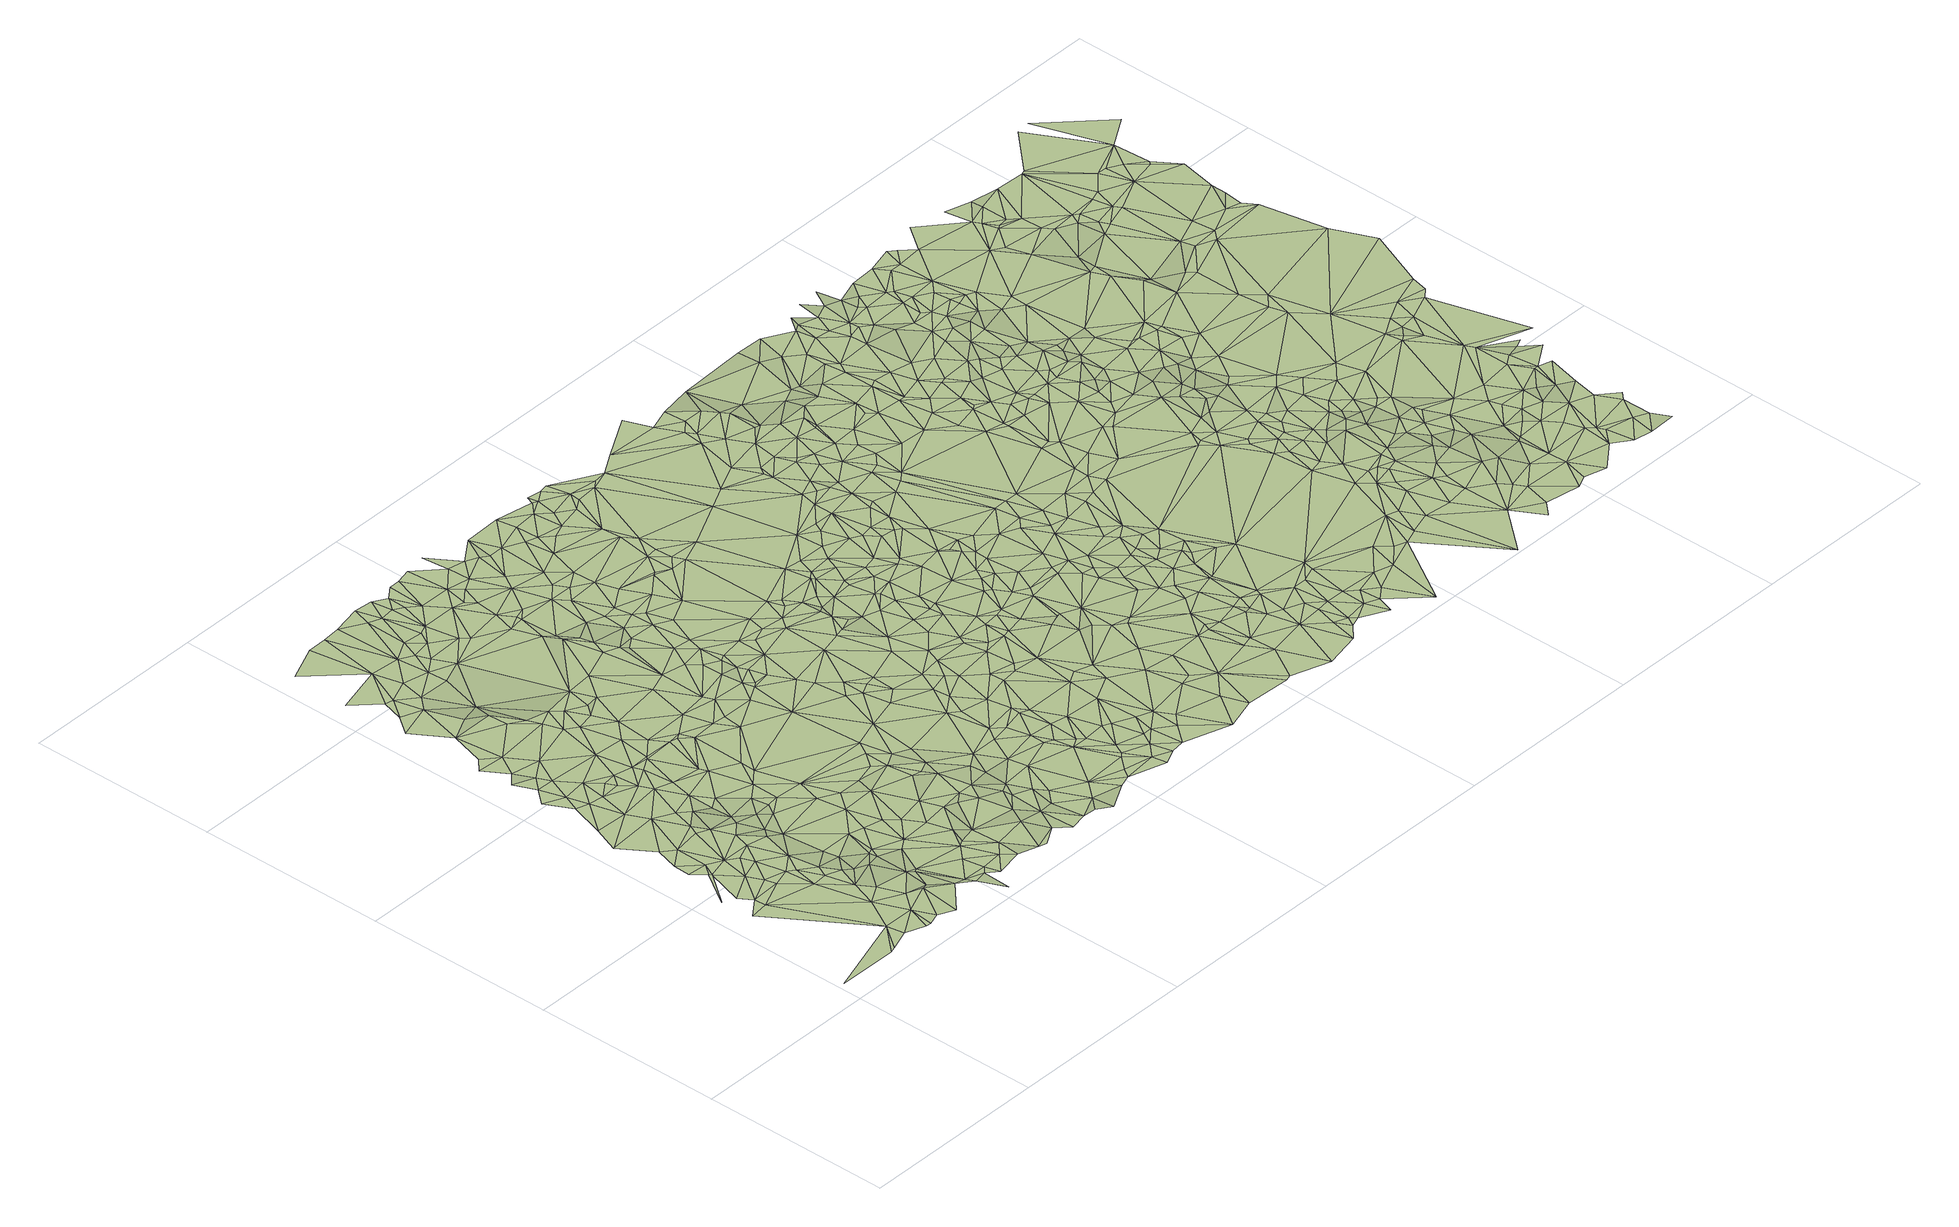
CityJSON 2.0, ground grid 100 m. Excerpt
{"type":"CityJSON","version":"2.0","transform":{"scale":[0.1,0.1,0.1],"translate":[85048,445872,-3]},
"CityObjects":{
"terrain1":{"type":"TINRelief","geometry":[{"type":"CompositeSurface","lod":"2","boundaries":[[[0,1,2]],[[3,4,5]],[[0,2,6]],[[0,3,5]],[[0,6,7]],[[8,9,10]],[[4,11,12]],[[3,13,4]],[[10,12,11]],[[0,14,3]],[[15,16,17]],[[8,16,15]],[[4,18,11]],[[4,13,18]],[[8,10,16]],[[19,0,7]],[[20,13,3]],[[14,20,3]],[[19,7,21]],[[22,17,16]],[[23,17,22]],[[24,10,11]],[[16,10,24]],[[19,14,0]],[[19,21,25]],[[26,11,18]],[[27,18,13]],[[22,16,24]],[[23,28,29]],[[29,30,31]],[[24,11,32]],[[20,27,13]],[[19,25,33]],[[26,32,11]],[[27,26,18]],[[14,34,20]],[[23,22,28]],[[19,35,14]],[[20,36,27]],[[22,24,37]],[[29,28,30]],[[38,36,20]],[[34,38,20]],[[14,39,34]],[[40,31,41]],[[42,24,32]],[[35,39,14]],[[43,19,33]],[[41,31,30]],[[42,32,26]],[[27,44,26]],[[45,40,46]],[[36,44,27]],[[47,36,38]],[[48,22,37]],[[48,28,22]],[[49,45,46]],[[43,33,50]],[[43,35,19]],[[34,51,38]],[[52,37,24]],[[46,40,41]],[[42,53,24]],[[42,26,44]],[[47,44,36]],[[51,47,38]],[[53,52,24]],[[34,54,51]],[[55,34,39]],[[49,56,57]],[[41,30,58]],[[35,59,39]],[[48,37,52]],[[49,46,60]],[[55,54,34]],[[43,61,35]],[[57,56,62]],[[51,63,47]],[[46,41,64]],[[47,65,44]],[[42,44,66]],[[67,28,48]],[[68,43,50]],[[49,60,56]],[[54,63,51]],[[42,66,53]],[[61,59,35]],[[64,41,58]],[[55,39,59]],[[60,46,64]],[[69,62,70]],[[63,65,47]],[[71,48,52]],[[72,30,28]],[[69,70,73]],[[74,52,53]],[[75,58,30]],[[71,67,48]],[[68,61,43]],[[66,44,76]],[[65,76,44]],[[56,77,62]],[[67,72,28]],[[78,53,66]],[[60,77,56]],[[79,63,54]],[[80,59,61]],[[55,79,54]],[[81,64,58]],[[68,80,61]],[[82,71,52]],[[78,74,53]],[[82,52,74]],[[62,77,70]],[[81,58,83]],[[75,30,72]],[[70,84,73]],[[78,66,76]],[[85,55,59]],[[80,86,59]],[[75,83,58]],[[71,87,67]],[[68,88,80]],[[85,79,55]],[[80,88,86]],[[89,65,63]],[[90,64,81]],[[68,91,88]],[[92,71,82]],[[93,60,64]],[[78,94,74]],[[89,76,65]],[[67,87,72]],[[90,81,83]],[[86,95,59]],[[82,74,94]],[[79,89,63]],[[96,78,76]],[[85,59,95]],[[92,87,71]],[[85,97,79]],[[93,77,60]],[[90,83,75]],[[98,84,99]],[[92,82,100]],[[88,91,101]],[[102,98,99]],[[88,103,86]],[[96,94,78]],[[85,95,97]],[[97,89,79]],[[93,64,90]],[[91,104,101]],[[105,84,70]],[[92,100,87]],[[87,106,72]],[[107,75,72]],[[108,82,94]],[[109,90,75]],[[110,70,77]],[[88,101,111]],[[108,100,82]],[[88,111,103]],[[96,112,94]],[[95,113,97]],[[107,72,106]],[[99,84,114]],[[97,115,89]],[[86,116,95]],[[102,117,118]],[[109,75,107]],[[89,119,76]],[[102,99,117]],[[96,76,120]],[[93,90,109]],[[103,116,86]],[[101,121,111]],[[108,94,112]],[[113,115,97]],[[114,84,122]],[[123,87,100]],[[110,105,70]],[[105,122,84]],[[93,124,77]],[[125,118,126]],[[123,106,87]],[[96,127,112]],[[107,106,128]],[[95,116,113]],[[129,100,108]],[[120,76,119]],[[108,112,127]],[[130,111,121]],[[109,107,128]],[[131,117,99]],[[103,111,130]],[[89,115,119]],[[124,110,77]],[[126,118,117]],[[96,120,127]],[[132,99,114]],[[113,133,115]],[[128,106,134]],[[129,123,100]],[[135,93,109]],[[109,128,136]],[[103,130,116]],[[129,108,127]],[[123,134,106]],[[132,131,99]],[[130,121,137]],[[131,138,117]],[[132,114,122]],[[139,122,105]],[[115,133,119]],[[135,109,136]],[[110,139,105]],[[113,116,140]],[[113,141,133]],[[126,117,138]],[[93,142,124]],[[126,143,144]],[[132,122,139]],[[135,142,93]],[[113,145,141]],[[146,116,130]],[[129,127,147]],[[146,148,116]],[[113,140,145]],[[148,140,116]],[[127,120,147]],[[149,136,128]],[[146,130,137]],[[149,128,134]],[[150,139,110]],[[150,110,124]],[[120,119,151]],[[129,152,123]],[[153,135,136]],[[154,131,132]],[[132,139,150]],[[155,138,131]],[[146,156,148]],[[133,157,119]],[[129,147,158]],[[148,156,140]],[[159,124,142]],[[149,153,136]],[[160,134,123]],[[120,151,147]],[[146,137,161]],[[129,158,152]],[[133,141,157]],[[150,124,159]],[[154,155,131]],[[162,126,138]],[[163,142,135]],[[151,119,157]],[[149,134,164]],[[126,165,143]],[[145,166,141]],[[163,135,153]],[[160,123,152]],[[167,159,142]],[[145,140,168]],[[162,138,155]],[[164,134,160]],[[163,167,142]],[[156,168,140]],[[162,165,126]],[[132,150,169]],[[147,151,170]],[[146,171,156]],[[166,157,141]],[[149,172,153]],[[173,154,132]],[[146,161,171]],[[145,168,166]],[[149,164,172]],[[151,157,170]],[[174,159,167]],[[169,150,159]],[[173,155,154]],[[161,175,176]],[[164,160,172]],[[173,132,169]],[[177,162,155]],[[178,168,156]],[[158,179,152]],[[163,153,180]],[[163,181,167]],[[174,169,159]],[[153,172,180]],[[177,155,182]],[[161,176,171]],[[162,183,165]],[[147,170,184]],[[181,174,167]],[[158,147,185]],[[173,182,155]],[[186,156,171]],[[160,152,179]],[[178,156,187]],[[188,162,177]],[[166,189,157]],[[168,190,166]],[[172,160,191]],[[186,187,156]],[[192,170,157]],[[181,169,174]],[[178,190,168]],[[177,182,193]],[[162,194,183]],[[147,184,195]],[[188,194,162]],[[172,191,180]],[[196,171,176]],[[163,197,181]],[[188,177,193]],[[160,179,191]],[[192,157,189]],[[196,186,171]],[[184,170,192]],[[196,176,198]],[[178,187,190]],[[163,180,197]],[[199,182,173]],[[166,190,200]],[[181,201,169]],[[147,195,185]],[[166,200,189]],[[158,202,179]],[[199,193,182]],[[188,193,203]],[[196,198,204]],[[186,205,187]],[[187,206,190]],[[194,207,183]],[[196,208,186]],[[209,191,179]],[[188,210,194]],[[184,192,195]],[[158,185,202]],[[188,203,210]],[[192,189,211]],[[181,197,201]],[[212,173,169]],[[186,208,205]],[[187,205,206]],[[199,173,213]],[[180,191,214]],[[206,200,190]],[[196,204,215]],[[200,211,189]],[[216,203,193]],[[194,210,207]],[[214,191,209]],[[216,193,199]],[[195,192,217]],[[196,218,208]],[[192,211,219]],[[180,220,197]],[[196,215,218]],[[216,210,203]],[[205,221,206]],[[205,208,221]],[[200,219,211]],[[222,169,201]],[[192,219,217]],[[180,214,220]],[[223,209,179]],[[213,173,224]],[[195,217,185]],[[206,225,200]],[[221,208,218]],[[210,226,207]],[[215,204,227]],[[216,228,210]],[[221,229,206]],[[201,197,230]],[[204,231,227]],[[200,225,219]],[[215,232,218]],[[228,226,210]],[[223,214,209]],[[233,217,219]],[[206,229,225]],[[224,173,212]],[[223,179,202]],[[220,230,197]],[[215,227,232]],[[212,169,222]],[[216,234,228]],[[216,199,235]],[[227,231,236]],[[199,213,235]],[[237,185,217]],[[201,230,238]],[[216,239,234]],[[221,218,240]],[[241,226,228]],[[225,242,219]],[[237,217,233]],[[242,233,219]],[[234,241,228]],[[222,201,238]],[[232,240,218]],[[221,243,229]],[[202,185,237]],[[244,220,214]],[[229,242,225]],[[216,235,239]],[[232,227,245]],[[239,241,234]],[[220,246,230]],[[247,214,223]],[[213,224,248]],[[227,236,249]],[[221,240,243]],[[235,213,248]],[[223,202,250]],[[232,245,240]],[[229,243,242]],[[239,251,241]],[[230,252,238]],[[244,214,247]],[[212,222,253]],[[245,227,249]],[[222,238,254]],[[255,246,220]],[[244,255,220]],[[247,223,250]],[[224,212,256]],[[253,222,257]],[[230,258,252]],[[212,253,256]],[[252,254,238]],[[257,222,254]],[[239,259,251]],[[224,260,248]],[[202,237,261]],[[235,262,239]],[[224,256,260]],[[242,263,233]],[[237,233,263]],[[264,230,246]],[[250,202,265]],[[235,248,266]],[[242,243,267]],[[247,250,268]],[[264,258,230]],[[235,266,269]],[[239,262,259]],[[270,253,257]],[[245,249,271]],[[235,269,262]],[[270,257,254]],[[272,243,240]],[[244,247,273]],[[248,260,274]],[[258,275,252]],[[276,268,250]],[[247,268,277]],[[256,274,260]],[[202,261,278]],[[245,279,240]],[[280,254,252]],[[265,202,278]],[[244,281,255]],[[282,256,253]],[[283,245,271]],[[242,267,284]],[[269,266,285]],[[247,277,273]],[[255,286,246]],[[276,250,265]],[[261,237,287]],[[264,275,258]],[[244,273,281]],[[277,268,276]],[[269,285,262]],[[275,280,252]],[[288,267,243]],[[270,254,280]],[[266,248,289]],[[287,237,290]],[[262,291,259]],[[264,246,286]],[[242,284,263]],[[290,237,263]],[[282,253,270]],[[248,274,289]],[[255,281,286]],[[272,240,279]],[[292,245,283]],[[282,274,256]],[[272,288,243]],[[273,293,281]],[[292,279,245]],[[266,289,285]],[[262,285,294]],[[293,286,281]],[[295,284,267]],[[264,296,275]],[[261,297,278]],[[277,298,273]],[[277,276,298]],[[262,299,291]],[[264,286,300]],[[261,287,297]],[[288,295,267]],[[298,276,265]],[[270,280,301]],[[302,283,271]],[[275,296,280]],[[273,298,293]],[[289,274,282]],[[262,294,299]],[[289,294,285]],[[264,300,296]],[[272,279,303]],[[272,303,288]],[[287,290,304]],[[263,284,305]],[[306,270,301]],[[282,270,306]],[[287,307,297]],[[293,308,286]],[[302,292,283]],[[302,271,309]],[[301,280,310]],[[292,311,279]],[[312,303,279]],[[287,304,307]],[[308,300,286]],[[290,263,313]],[[265,278,314]],[[280,296,310]],[[293,298,308]],[[295,315,284]],[[316,288,303]],[[317,263,305]],[[288,318,295]],[[290,313,304]],[[319,294,289]],[[312,279,320]],[[321,279,311]],[[297,307,322]],[[302,311,292]],[[306,301,323]],[[297,314,278]],[[324,305,284]],[[300,325,296]],[[301,310,323]],[[321,320,279]],[[289,282,326]],[[327,299,294]],[[298,265,314]],[[312,316,303]],[[322,307,304]],[[282,306,328]],[[296,329,310]],[[317,313,263]],[[327,330,299]],[[316,318,288]],[[325,329,296]],[[324,284,315]],[[298,331,308]],[[295,318,315]],[[319,332,294]],[[302,333,311]],[[282,328,326]],[[317,305,324]],[[297,322,314]],[[321,311,333]],[[302,309,334]],[[327,294,332]],[[319,289,335]],[[312,320,336]],[[289,326,335]],[[337,322,304]],[[306,323,338]],[[308,339,300]],[[312,336,316]],[[321,340,320]],[[300,339,325]],[[337,304,313]],[[302,334,333]],[[323,310,341]],[[316,342,318]],[[306,338,328]],[[341,310,329]],[[308,331,343]],[[342,315,318]],[[298,344,331]],[[340,336,320]],[[317,345,313]],[[336,342,316]],[[321,333,346]],[[319,347,332]],[[325,348,329]],[[298,314,344]],[[326,328,349]],[[321,350,340]],[[338,323,351]],[[352,317,324]],[[321,346,350]],[[351,323,341]],[[333,334,353]],[[327,332,354]],[[335,326,349]],[[308,343,339]],[[319,335,355]],[[337,313,345]],[[319,355,347]],[[314,322,356]],[[337,356,322]],[[338,349,328]],[[352,345,317]],[[331,344,343]],[[341,329,348]],[[357,324,315]],[[325,339,348]],[[342,357,315]],[[347,354,332]],[[333,358,346]],[[333,353,358]],[[347,355,354]],[[340,359,336]],[[360,352,324]],[[346,361,350]],[[362,337,345]],[[344,314,363]],[[364,335,349]],[[336,365,342]],[[340,350,359]],[[346,358,361]],[[363,314,356]],[[366,339,343]],[[360,324,357]],[[344,366,343]],[[362,345,352]],[[335,367,355]],[[368,358,353]],[[351,341,369]],[[341,348,369]],[[370,356,337]],[[364,367,335]],[[370,337,362]],[[350,361,359]],[[342,365,357]],[[348,339,371]],[[338,351,372]],[[373,361,358]],[[336,359,365]],[[368,373,358]],[[366,371,339]],[[351,369,374]],[[355,375,354]],[[363,356,376]],[[344,363,377]],[[368,353,378]],[[338,379,349]],[[380,366,344]],[[360,357,381]],[[363,376,382]],[[362,352,383]],[[370,376,356]],[[373,359,361]],[[367,384,355]],[[360,383,352]],[[348,385,369]],[[377,363,382]],[[351,374,372]],[[364,386,367]],[[380,344,377]],[[368,387,373]],[[365,381,357]],[[388,371,366]],[[364,349,379]],[[355,384,375]],[[360,381,389]],[[368,378,387]],[[370,362,390]],[[348,371,391]],[[364,392,386]],[[388,366,393]],[[367,386,384]],[[394,377,382]],[[374,369,385]],[[380,393,366]],[[395,382,376]],[[348,391,385]],[[360,389,383]],[[388,396,371]],[[370,397,376]],[[338,372,379]],[[373,398,359]],[[394,382,395]],[[362,383,390]],[[398,365,359]],[[388,393,396]],[[399,380,377]],[[372,374,385]],[[394,395,377]],[[365,400,381]],[[400,389,381]],[[399,393,380]],[[364,401,392]],[[370,390,402]],[[370,402,397]],[[392,403,386]],[[386,404,384]],[[387,405,373]],[[406,395,376]],[[376,397,407]],[[398,408,365]],[[384,404,375]],[[409,399,377]],[[365,408,400]],[[387,378,410]],[[411,372,385]],[[399,412,393]],[[409,377,395]],[[364,379,401]],[[406,376,407]],[[386,403,404]],[[413,371,396]],[[390,383,414]],[[411,385,391]],[[415,383,389]],[[393,416,396]],[[373,417,398]],[[402,390,414]],[[418,372,411]],[[409,412,399]],[[392,401,403]],[[415,389,400]],[[391,371,413]],[[398,419,408]],[[419,400,408]],[[420,372,418]],[[415,414,383]],[[387,410,405]],[[412,416,393]],[[404,421,375]],[[420,379,372]],[[373,405,417]],[[402,422,397]],[[378,423,410]],[[404,403,424]],[[406,425,395]],[[397,422,407]],[[409,395,425]],[[426,402,414]],[[411,391,427]],[[413,396,416]],[[409,428,412]],[[401,379,420]],[[417,419,398]],[[418,411,427]],[[406,407,429]],[[403,401,430]],[[431,415,400]],[[403,430,424]],[[426,414,415]],[[420,418,427]],[[404,424,432]],[[428,416,412]],[[404,432,421]],[[422,433,407]],[[434,422,402]],[[429,407,433]],[[427,391,413]],[[434,402,426]],[[406,429,435]],[[406,435,425]],[[409,425,436]],[[409,437,428]],[[419,438,400]],[[409,436,437]],[[426,415,431]],[[432,439,421]],[[405,440,417]],[[441,431,400]],[[428,442,416]],[[410,423,443]],[[413,416,442]],[[410,443,405]],[[401,444,430]],[[417,445,419]],[[446,433,422]],[[447,432,424]],[[401,420,448]],[[449,429,433]],[[432,450,439]],[[447,424,430]],[[434,446,422]],[[451,426,431]],[[443,440,405]],[[413,442,452]],[[453,435,429]],[[449,433,446]],[[453,425,435]],[[434,426,451]],[[428,454,442]],[[436,425,455]],[[441,400,438]],[[428,437,454]],[[417,440,456]],[[436,455,437]],[[453,429,449]],[[447,450,432]],[[457,451,431]],[[444,447,430]],[[401,448,444]],[[453,455,425]],[[457,431,441]],[[458,420,427]],[[443,423,459]],[[417,456,445]],[[460,434,451]],[[419,461,438]],[[452,442,462]],[[427,413,463]],[[419,445,464]],[[443,456,440]],[[454,462,442]],[[447,465,450]],[[466,454,437]],[[434,467,446]],[[466,437,455]],[[460,451,457]],[[413,452,463]],[[419,464,461]],[[449,446,468]],[[460,467,434]],[[444,448,447]],[[457,441,469]],[[466,462,454]],[[448,420,458]],[[470,453,449]],[[471,452,462]],[[441,438,472]],[[473,465,447]],[[474,455,453]],[[443,459,475]],[[467,468,446]],[[460,457,476]],[[441,472,469]],[[474,466,455]],[[473,447,448]],[[466,477,462]],[[458,427,463]],[[443,478,456]],[[471,463,452]],[[457,469,476]],[[456,478,445]],[[470,449,468]],[[460,479,467]],[[445,480,464]],[[438,461,481]],[[474,453,470]],[[438,481,472]],[[474,477,466]],[[460,482,479]],[[476,469,472]],[[473,483,465]],[[460,476,482]],[[443,475,484]],[[471,462,485]],[[481,461,464]],[[478,480,445]],[[477,485,462]],[[473,448,483]],[[443,486,478]],[[467,487,468]],[[467,479,487]],[[488,477,474]],[[476,472,481]],[[483,448,458]],[[489,463,471]],[[488,474,470]],[[443,484,486]],[[464,480,490]],[[481,464,490]],[[489,471,485]],[[482,491,479]],[[482,476,492]],[[468,487,493]],[[479,491,487]],[[470,468,494]],[[488,495,477]],[[489,496,463]],[[477,497,485]],[[488,470,494]],[[484,475,498]],[[487,491,493]],[[495,497,477]],[[482,492,499]],[[500,483,458]],[[478,486,501]],[[502,468,493]],[[503,490,480]],[[478,503,480]],[[482,499,491]],[[476,481,504]],[[505,458,463]],[[492,476,504]],[[494,468,502]],[[506,463,496]],[[478,501,507]],[[484,508,486]],[[489,485,509]],[[481,490,510]],[[501,486,508]],[[489,509,496]],[[488,511,495]],[[491,512,493]],[[497,509,485]],[[478,507,503]],[[488,494,513]],[[495,514,497]],[[499,512,491]],[[515,501,508]],[[500,458,505]],[[515,507,501]],[[488,513,511]],[[492,516,499]],[[517,493,512]],[[517,502,493]],[[505,463,506]],[[497,514,509]],[[504,481,518]],[[494,502,519]],[[495,511,514]],[[503,520,490]],[[509,506,496]],[[492,504,516]],[[515,503,507]],[[481,510,521]],[[518,481,521]],[[522,484,498]],[[522,508,484]],[[494,519,523]],[[490,524,510]],[[523,519,502]],[[525,515,508]],[[526,483,500]],[[490,520,524]],[[494,527,513]],[[523,502,517]],[[499,528,512]],[[511,529,514]],[[526,530,483]],[[494,523,527]],[[514,531,509]],[[515,532,503]],[[511,513,529]],[[516,528,499]],[[500,505,533]],[[517,512,534]],[[514,529,531]],[[525,508,535]],[[522,498,536]],[[523,517,537]],[[516,504,538]],[[527,529,513]],[[522,535,508]],[[509,539,506]],[[504,518,538]],[[540,541,500]],[[505,506,542]],[[525,532,515]],[[540,500,533]],[[521,510,543]],[[544,520,503]],[[527,523,537]],[[518,521,545]],[[532,544,503]],[[543,510,524]],[[534,512,528]],[[509,531,539]],[[516,538,528]],[[517,534,537]],[[526,500,541]],[[518,545,538]],[[506,546,542]],[[547,524,520]],[[521,543,548]],[[549,531,529]],[[521,548,545]],[[505,542,550]],[[506,539,546]],[[525,551,532]],[[525,535,551]],[[533,505,550]],[[544,547,520]],[[527,552,529]],[[540,553,541]],[[549,539,531]],[[540,533,553]],[[538,545,554]],[[522,555,535]],[[556,522,536]],[[557,543,524]],[[551,558,532]],[[550,542,546]],[[532,558,544]],[[559,560,530]],[[554,545,548]],[[526,561,530]],[[549,529,552]],[[561,559,530]],[[557,548,543]],[[562,524,547]],[[563,551,535]],[[527,537,564]],[[528,538,565]],[[556,536,566]],[[534,528,567]],[[539,568,546]],[[550,546,568]],[[544,569,547]],[[563,535,555]],[[553,533,570]],[[556,571,522]],[[533,550,572]],[[563,558,551]],[[522,573,555]],[[549,552,539]],[[557,524,562]],[[538,554,565]],[[558,569,544]],[[553,574,541]],[[537,534,564]],[[554,548,575]],[[526,541,576]],[[571,573,522]],[[528,565,567]],[[557,575,548]],[[556,566,577]],[[527,564,552]],[[533,572,570]],[[562,547,569]],[[578,550,568]],[[563,579,558]],[[556,577,571]],[[579,569,558]],[[539,580,568]],[[534,567,581]],[[577,566,582]],[[576,541,574]],[[572,550,578]],[[553,570,574]],[[526,583,561]],[[557,562,584]],[[552,580,539]],[[557,584,575]],[[563,555,585]],[[526,576,583]],[[579,586,569]],[[573,585,555]],[[534,581,564]],[[587,565,554]],[[571,577,588]],[[589,554,575]],[[570,572,590]],[[571,588,573]],[[567,565,591]],[[561,592,559]],[[593,562,569]],[[563,585,579]],[[593,569,586]],[[578,568,594]],[[581,567,591]],[[583,592,561]],[[584,595,575]],[[577,582,596]],[[587,554,589]],[[594,568,580]],[[572,578,597]],[[552,564,598]],[[590,572,597]],[[552,598,580]],[[588,585,573]],[[599,584,562]],[[577,596,588]],[[592,600,559]],[[589,575,595]],[[601,595,584]],[[599,562,593]],[[602,591,565]],[[570,590,603]],[[578,594,597]],[[587,604,565]],[[596,582,605]],[[570,603,574]],[[583,576,606]],[[607,581,591]],[[576,574,608]],[[609,564,581]],[[599,601,584]],[[583,610,592]],[[598,564,609]],[[579,611,586]],[[604,602,565]],[[598,612,580]],[[593,586,613]],[[588,614,585]],[[603,590,597]],[[594,580,615]],[[596,616,588]],[[607,609,581]],[[617,595,601]],[[617,589,595]],[[599,593,618]],[[607,591,602]],[[598,609,612]],[[592,610,600]],[[580,612,615]],[[585,619,579]],[[588,616,614]],[[620,587,589]],[[583,606,610]],[[597,594,621]],[[596,605,622]],[[576,608,623]],[[608,574,624]],[[620,604,587]],[[618,593,613]],[[625,601,599]],[[576,623,606]],[[594,615,626]],[[596,627,616]],[[620,589,617]],[[574,603,628]],[[625,599,618]],[[629,612,609]],[[624,574,628]],[[603,597,621]],[[596,622,627]],[[629,609,607]],[[615,612,626]],[[617,601,630]],[[586,611,613]],[[585,614,619]],[[625,630,601]],[[621,594,631]],[[579,619,611]],[[594,626,631]],[[632,602,604]],[[625,618,613]],[[616,633,614]],[[623,608,624]],[[600,610,634]],[[635,607,602]],[[620,617,630]],[[620,632,604]],[[636,627,622]],[[635,629,607]],[[603,621,637]],[[606,634,610]],[[638,626,612]],[[614,633,619]],[[616,627,639]],[[625,613,611]],[[623,624,640]],[[625,611,630]],[[623,640,606]],[[636,622,641]],[[635,602,632]],[[603,642,628]],[[616,639,633]],[[603,637,642]],[[637,621,643]],[[621,631,644]],[[631,626,638]],[[639,627,636]],[[640,634,606]],[[620,645,632]],[[621,644,643]],[[624,628,646]],[[637,643,642]],[[620,630,647]],[[644,631,638]],[[640,624,646]],[[629,648,612]],[[638,612,649]],[[635,632,645]],[[628,642,650]],[[651,636,641]],[[635,652,629]],[[643,650,642]],[[620,647,645]],[[639,636,651]],[[653,619,633]],[[628,650,646]],[[639,653,633]],[[635,645,654]],[[655,643,644]],[[656,644,638]],[[648,649,612]],[[655,650,643]],[[640,646,657]],[[640,658,634]],[[635,654,652]],[[659,629,652]],[[639,651,653]],[[654,645,647]],[[656,638,649]],[[660,644,656]],[[646,650,661]],[[655,644,660]],[[651,641,662]],[[659,648,629]],[[655,661,650]],[[657,646,661]],[[630,611,663]],[[640,657,658]],[[619,664,611]],[[655,660,656]],[[651,665,653]],[[666,657,661]],[[653,667,619]],[[654,647,668]],[[652,654,669]],[[647,630,670]],[[671,656,649]],[[634,658,672]],[[651,662,665]],[[648,673,649]],[[674,661,655]],[[666,661,674]],[[673,675,649]],[[676,655,656]],[[671,649,675]],[[659,652,677]],[[654,668,669]],[[677,652,669]],[[666,678,657]],[[674,655,676]],[[676,656,671]],[[659,679,648]],[[659,677,680]],[[653,665,667]],[[648,681,673]],[[659,680,679]],[[657,678,658]],[[682,666,674]],[[673,681,675]],[[648,679,683]],[[671,675,684]],[[662,667,665]],[[648,683,681]],[[676,671,685]],[[619,667,686]],[[685,671,684]],[[687,674,676]],[[668,647,670]],[[688,678,666]],[[689,676,685]],[[680,690,679]],[[630,663,670]],[[682,674,687]],[[682,688,666]],[[684,675,691]],[[675,681,691]],[[683,679,690]],[[662,692,667]],[[658,693,672]],[[694,669,668]],[[677,669,694]],[[662,695,692]],[[687,676,689]],[[619,686,664]],[[678,693,658]],[[685,684,696]],[[683,697,681]],[[677,698,680]],[[689,685,699]],[[611,700,663]],[[611,664,700]],[[681,701,691]],[[682,687,702]],[[681,697,701]],[[687,689,699]],[[683,690,703]],[[699,685,696]],[[683,703,697]],[[682,702,688]],[[667,692,704]],[[680,698,690]],[[702,687,699]],[[701,697,691]],[[684,691,705]],[[692,695,706]],[[694,668,707]],[[696,684,705]],[[704,692,706]],[[688,708,678]],[[708,693,678]],[[677,694,709]],[[702,710,688]],[[711,691,697]],[[707,668,712]],[[713,703,690]],[[668,670,712]],[[705,691,711]],[[696,705,714]],[[677,709,698]],[[703,715,697]],[[699,696,716]],[[702,699,717]],[[667,704,718]],[[698,713,690]],[[688,710,708]],[[714,705,711]],[[713,715,703]],[[704,706,719]],[[711,697,720]],[[694,707,721]],[[722,706,695]],[[715,720,697]],[[702,723,710]],[[667,718,686]],[[696,714,724]],[[717,699,716]],[[716,696,724]],[[702,717,723]],[[725,713,698]],[[725,715,713]],[[663,726,670]],[[694,721,709]],[[704,719,718]],[[708,710,727]],[[726,712,670]],[[728,719,706]],[[714,711,729]],[[710,730,727]],[[722,728,706]],[[725,698,731]],[[723,730,710]],[[708,727,732]],[[725,731,715]],[[663,733,726]],[[729,711,720]],[[714,729,724]],[[709,731,698]],[[734,720,715]],[[664,686,735]],[[663,700,736]],[[726,733,712]],[[700,664,737]],[[718,738,686]],[[721,739,709]],[[740,718,719]],[[721,707,741]],[[663,736,742]],[[743,737,664]],[[707,712,741]],[[717,716,744]],[[663,742,733]],[[730,745,727]],[[743,664,735]],[[727,745,732]],[[723,717,746]],[[686,738,735]],[[723,747,730]],[[731,748,715]],[[748,734,715]],[[729,720,749]],[[728,750,719]],[[709,739,751]],[[749,720,734]],[[716,724,752]],[[712,733,753]],[[736,700,754]],[[740,755,718]],[[754,700,737]],[[718,756,738]],[[750,740,719]],[[730,747,745]],[[721,757,739]],[[709,758,731]],[[722,759,728]],[[723,746,747]],[[742,736,754]],[[717,760,746]],[[709,751,758]],[[755,756,718]],[[761,724,729]],[[743,762,737]],[[717,744,760]],[[716,752,744]],[[759,750,728]],[[741,712,753]],[[743,735,763]],[[742,764,733]],[[750,755,740]],[[721,741,757]],[[731,758,765]],[[749,734,766]],[[760,747,746]],[[754,737,762]],[[733,767,753]],[[731,765,768]],[[745,747,769]],[[731,768,748]],[[739,770,751]],[[771,735,738]],[[772,722,773]],[[729,749,774]],[[761,752,724]],[[745,769,775]],[[742,754,764]],[[743,763,762]],[[748,776,734]],[[771,738,756]],[[757,770,739]],[[751,777,758]],[[766,734,776]],[[778,759,722]],[[761,729,774]],[[779,756,755]],[[774,749,766]],[[780,750,759]],[[750,779,755]],[[754,762,781]],[[770,777,751]],[[733,782,767]],[[760,783,747]],[[784,760,744]],[[747,785,769]],[[754,781,764]],[[733,764,782]],[[741,753,786]],[[779,771,756]],[[787,722,772]],[[788,765,758]],[[765,789,768]],[[790,778,722]],[[791,753,767]],[[784,744,752]],[[792,785,747]],[[793,763,735]],[[748,768,794]],[[783,792,747]],[[788,758,777]],[[780,795,750]],[[787,790,722]],[[793,735,771]],[[750,795,779]],[[786,753,791]],[[757,741,796]],[[766,776,797]],[[781,762,798]],[[774,766,797]],[[763,798,762]],[[748,794,776]],[[761,799,752]],[[764,781,800]],[[761,774,799]],[[770,801,777]],[[788,789,765]],[[785,802,769]],[[757,803,770]],[[804,780,759]],[[779,805,771]],[[800,781,798]],[[789,794,768]],[[741,786,806]],[[807,760,784]],[[778,804,759]],[[788,777,801]],[[808,764,800]],[[809,798,763]],[[767,782,810]],[[791,767,810]],[[808,782,764]],[[807,783,760]],[[757,796,803]],[[796,741,806]],[[811,797,776]],[[774,797,812]],[[784,752,813]],[[786,791,814]],[[815,785,792]],[[793,809,763]],[[770,803,801]],[[783,815,792]],[[804,795,780]],[[793,771,805]],[[811,776,794]],[[799,774,816]],[[799,817,752]],[[818,779,795]],[[786,814,806]],[[818,805,779]],[[787,772,819]],[[791,810,814]],[[820,800,798]],[[788,821,789]],[[774,812,816]],[[820,808,800]],[[788,801,821]],[[789,822,794]],[[812,797,811]],[[784,813,823]],[[807,784,823]],[[813,752,817]],[[790,824,778]],[[821,822,789]],[[815,825,785]],[[826,798,809]],[[783,827,815]],[[828,810,782]],[[799,816,817]],[[787,829,790]],[[811,794,830]],[[793,831,809]],[[793,805,832]],[[794,822,830]],[[796,806,833]],[[804,834,795]],[[828,814,810]],[[796,833,803]],[[778,824,804]],[[807,827,783]],[[834,818,795]],[[820,798,826]],[[808,835,782]],[[836,832,805]],[[837,806,814]],[[818,838,805]],[[803,839,801]],[[836,805,838]],[[823,813,840]],[[821,801,839]],[[826,809,831]],[[807,823,840]],[[821,841,822]],[[793,832,831]],[[827,825,815]],[[790,829,824]],[[811,830,841]],[[842,816,812]],[[820,835,808]],[[822,841,830]],[[843,812,811]],[[842,817,816]],[[837,814,828]],[[828,782,835]],[[844,813,817]],[[845,833,806]],[[807,846,827]],[[847,787,819]],[[807,840,846]],[[834,848,818]],[[845,806,837]],[[847,829,787]],[[848,838,818]],[[821,849,841]],[[826,831,850]],[[820,826,851]],[[803,833,852]],[[853,831,832]],[[854,840,813]],[[842,855,817]],[[804,856,834]],[[842,812,843]],[[844,817,855]],[[821,839,849]],[[804,824,856]],[[857,832,836]],[[853,850,831]],[[854,813,844]],[[857,836,838]],[[803,852,839]],[[820,851,835]],[[827,858,825]],[[859,837,828]],[[811,841,860]],[[847,819,861]],[[862,826,850]],[[834,863,848]],[[827,846,864]],[[845,852,833]],[[848,865,838]],[[862,851,826]],[[840,866,846]],[[843,811,860]],[[867,853,832]],[[868,824,829]],[[869,845,837]],[[834,856,863]],[[870,855,842]],[[841,849,871]],[[859,828,872]],[[867,832,857]],[[857,838,865]],[[853,873,850]],[[828,835,872]],[[844,855,870]],[[854,866,840]],[[862,850,873]],[[827,864,858]],[[874,849,839]],[[854,844,870]],[[848,863,865]],[[847,875,829]],[[869,852,845]],[[868,856,824]],[[876,837,859]],[[842,843,877]],[[847,861,878]],[[860,841,871]],[[866,864,846]],[[870,842,877]],[[875,868,829]],[[852,879,839]],[[867,873,853]],[[869,837,876]],[[880,835,851]],[[874,839,879]],[[854,870,866]],[[881,851,862]],[[857,865,882]],[[876,859,872]],[[880,872,835]],[[866,870,877]],[[863,883,865]],[[856,883,863]],[[843,884,877]],[[843,860,884]],[[881,862,873]],[[867,885,873]],[[867,857,886]],[[869,887,852]],[[888,871,849]],[[888,849,874]],[[864,889,858]],[[875,890,868]],[[882,865,891]],[[881,880,851]],[[866,889,864]],[[852,892,879]],[[891,865,883]],[[868,893,856]],[[886,857,882]],[[888,874,879]],[[867,886,885]],[[893,883,856]],[[894,847,878]],[[887,892,852]],[[858,889,895]],[[890,893,868]],[[896,869,876]],[[897,875,847]],[[896,887,869]],[[888,879,892]],[[875,898,890]],[[899,873,885]],[[866,900,889]],[[901,872,880]],[[902,882,891]],[[881,873,899]],[[902,891,883]],[[903,893,890]],[[902,886,882]],[[887,904,892]],[[889,905,895]],[[899,885,886]],[[866,877,906]],[[881,901,880]],[[888,892,904]],[[860,871,907]],[[894,897,847]],[[896,904,887]],[[884,906,877]],[[893,908,883]],[[889,900,905]],[[898,903,890]],[[875,909,898]],[[884,860,907]],[[897,909,875]],[[910,871,888]],[[908,902,883]],[[903,911,893]],[[881,899,901]],[[912,876,872]],[[866,906,900]],[[913,908,893]],[[911,913,893]],[[898,911,903]],[[914,888,904]],[[915,896,876]],[[894,916,897]],[[896,914,904]],[[912,872,901]],[[894,917,918]],[[894,918,916]],[[907,871,910]],[[884,919,906]],[[908,920,902]],[[921,886,902]],[[898,922,911]],[[921,899,886]],[[884,907,919]],[[898,909,923]],[[897,923,909]],[[913,924,908]],[[911,924,913]],[[897,916,923]],[[898,923,922]],[[910,888,925]],[[918,917,926]],[[918,926,916]],[[927,901,899]],[[914,925,888]],[[908,924,920]],[[911,922,924]],[[915,876,912]],[[926,917,928]],[[900,906,929]],[[900,929,930]],[[931,914,896]],[[906,919,932]],[[916,933,923]],[[920,934,902]],[[915,931,896]],[[922,935,924]],[[916,926,936]],[[937,907,910]],[[922,923,938]],[[939,906,932]],[[926,928,940]],[[927,899,921]],[[941,919,907]],[[942,912,901]],[[910,925,943]],[[916,936,933]],[[937,910,943]],[[924,944,920]],[[941,907,937]],[[914,943,925]],[[942,901,927]],[[922,938,935]],[[921,902,934]],[[940,928,945]],[[906,946,929]],[[939,946,906]],[[947,932,919]],[[935,948,924]],[[926,940,936]],[[914,949,943]],[[923,933,950]],[[923,950,938]],[[951,919,941]],[[939,932,947]],[[920,944,952]],[[948,944,924]],[[931,953,914]],[[938,948,935]],[[954,915,912]],[[920,952,934]],[[939,955,946]],[[954,931,915]],[[953,949,914]],[[927,921,956]],[[957,937,943]],[[936,958,933]],[[941,937,957]],[[954,912,942]],[[947,919,951]],[[956,921,959]],[[960,946,955]],[[938,961,948]],[[962,929,946]],[[963,955,939]],[[964,965,929]],[[927,956,966]],[[921,934,959]],[[948,961,944]],[[950,967,938]],[[942,927,968]],[[956,959,966]],[[963,939,947]],[[960,962,946]],[[961,969,944]],[[938,967,961]],[[963,960,955]],[[952,944,969]],[[927,966,968]],[[962,964,929]],[[951,941,970]],[[971,943,949]],[[941,957,970]],[[972,959,934]],[[972,966,959]],[[952,969,973]],[[957,943,971]],[[974,949,953]],[[954,975,931]],[[972,968,966]],[[961,976,969]],[[931,975,953]],[[947,951,977]],[[942,968,978]],[[963,947,977]],[[963,979,960]],[[960,979,962]],[[952,973,980]],[[981,934,952]],[[969,976,973]],[[962,979,964]],[[951,970,977]],[[974,971,949]],[[972,978,968]],[[982,970,957]],[[972,934,983]],[[984,982,957]],[[984,957,971]],[[985,977,970]],[[975,974,953]],[[985,970,982]],[[986,954,942]],[[942,978,987]],[[981,983,934]],[[988,963,977]],[[972,983,978]],[[988,979,963]],[[984,989,982]],[[990,977,985]],[[985,982,989]],[[991,984,971]],[[974,992,971]],[[978,983,993]],[[975,992,974]],[[991,989,984]],[[990,985,989]],[[986,975,954]],[[990,988,977]],[[991,971,994]],[[994,971,992]],[[978,993,987]],[[995,942,987]],[[996,990,989]],[[996,988,990]],[[995,986,942]],[[997,989,991]],[[997,991,994]],[[994,992,998]],[[996,989,997]],[[975,999,992]],[[1000,988,996]],[[1000,1001,988]],[[1000,996,997]],[[998,992,999]],[[986,999,975]],[[994,998,1002]],[[997,994,1002]],[[1000,997,1003]],[[1000,1004,1001]],[[998,999,1005]],[[1006,1003,997]],[[998,1005,1007]],[[1001,1004,1008]],[[998,1007,1002]],[[1000,1003,1004]],[[1006,997,1009]],[[997,1002,1010]],[[1006,1004,1003]],[[1009,997,1010]],[[1006,1009,1011]],[[1006,1011,1004]],[[1009,1010,1011]],[[1012,1013,1004]]]}]}
},
"vertices":[
[448,240,36],[6,100,36],[323,100,35],[211,750,36],[208,810,36],[114,740,36],[355,110,35],[467,150,35],[215,1090,32],[98,910,34],[228,1080,32],[314,960,34],[166,880,33],[366,820,36],[540,410,37],[161,1160,31],[261,1150,32],[166,1250,30],[350,880,35],[613,240,35],[472,690,36],[569,110,35],[266,1320,31],[200,1370,32],[343,1110,32],[598,110,34],[425,1000,34],[461,850,35],[360,1560,32],[86,1540,30],[305,1670,31],[138,1680,30],[402,1070,33],[663,130,36],[588,550,35],[690,340,35],[499,820,35],[411,1340,31],[553,700,35],[639,470,35],[190,1860,32],[259,1840,31],[492,1110,32],[777,310,33],[559,920,34],[122,2000,31],[228,1950,31],[583,760,34],[433,1390,33],[187,2080,31],[748,90,35],[635,670,35],[473,1310,32],[522,1200,30],[680,640,30],[753,610,27],[250,2150,29],[136,2190,33],[340,1830,30],[818,450,28],[282,2080,29],[806,320,27],[201,2250,29],[705,750,28],[363,1970,27],[691,830,27],[604,1090,29],[468,1510,29],[897,230,29],[121,2370,30],[264,2360,30],[527,1460,28],[540,1700,29],[183,2430,29],[592,1260,27],[509,1770,28],[669,1050,26],[352,2220,32],[647,1140,19],[819,670,22],[846,420,32],[422,1890,29],[616,1310,22],[448,1840,29],[233,2610,32],[829,630,19],[862,430,31],[604,1550,29],[952,220,25],[863,830,27],[494,1900,29],[984,180,19],[622,1430,9],[553,2060,31],[704,1240,21],[936,580,26],[751,1180,27],[847,680,25],[113,2800,31],[299,2860,27],[665,1450,29],[1051,190,23],[185,2900,30],[1060,330,24],[1044,40,23],[463,2510,32],[630,1670,28],[614,1830,28],[773,1330,28],[594,1880,29],[566,2390,32],[1083,220,23],[787,1240,29],[996,620,27],[368,2680,26],[941,810,28],[1127,400,24],[264,3010,26],[222,3020,26],[989,960,29],[963,1110,29],[1105,140,24],[456,2610,32],[799,1610,28],[596,2290,34],[93,3140,29],[350,3210,26],[852,1250,29],[683,1870,30],[854,1390,29],[1195,230,25],[364,2930,25],[493,2720,5],[1042,790,25],[782,1650,27],[712,2050,31],[693,1880,30],[1252,170,25],[390,3060,25],[540,2460,32],[1200,510,20],[1102,730,24],[660,2250,34],[303,3540,21],[104,3450,30],[1158,630,25],[1259,290,25],[1001,1240,28],[1161,420,24],[846,1880,29],[652,2430,35],[1064,1060,30],[942,1540,27],[790,1960,31],[533,2930,23],[524,3030,25],[1251,440,24],[1170,970,25],[939,1460,27],[702,2380,34],[945,1820,27],[1361,140,20],[510,3200,23],[807,2150,32],[887,1870,29],[404,3540,21],[1257,760,25],[757,2270,34],[1297,650,24],[829,2460,33],[1189,1060,29],[1441,320,25],[918,1890,29],[662,2980,23],[803,2330,32],[1402,130,19],[1503,190,18],[582,3160,23],[1370,630,18],[1138,1720,27],[1035,1970,31],[875,2340,33],[609,3090,23],[502,3550,21],[1301,1090,29],[1402,1240,28],[1491,410,19],[1454,580,21],[621,3260,23],[1381,910,23],[1425,670,21],[1081,1830,26],[1360,1040,27],[685,3180,22],[626,3480,23],[1361,1170,28],[1556,300,26],[1082,2190,34],[1569,120,21],[807,3100,22],[1473,840,17],[970,2470,35],[1376,1620,27],[724,3250,23],[1662,140,22],[1558,530,26],[1506,670,19],[653,3580,24],[1567,480,23],[1150,1820,26],[690,3450,25],[1430,900,24],[1065,2830,24],[843,3060,22],[1217,1940,28],[1635,310,21],[775,3270,23],[1434,1080,29],[1656,440,27],[1494,930,22],[1191,1990,30],[1603,550,29],[1101,2740,32],[1321,1820,26],[1013,2970,25],[1600,760,26],[751,3570,24],[1788,200,21],[766,3460,25],[1627,690,11],[1191,2230,34],[1725,130,26],[1699,380,24],[1522,1040,27],[819,3430,26],[957,3270,24],[1797,80,27],[1548,1290,28],[1146,2540,33],[877,3380,25],[1771,570,27],[823,3530,24],[1678,810,27],[1751,670,25],[1377,2040,27],[1864,290,22],[1321,2210,30],[1392,1930,25],[1047,3090,25],[1940,160,26],[1408,1870,25],[888,3580,24],[1223,2510,32],[1098,2780,32],[1172,2620,32],[1373,2150,28],[1096,2980,25],[1159,2690,32],[1254,2480,27],[948,3580,22],[1095,3010,25],[1624,1520,26],[1047,3380,22],[1828,1100,26],[1386,2330,25],[1573,1770,24],[1060,3210,24],[1820,810,26],[1432,1890,25],[1024,3260,23],[1269,2750,25],[2003,180,27],[1947,630,27],[1466,2030,23],[1154,3030,23],[1313,2520,25],[1511,1890,25],[1486,1980,25],[1606,1690,24],[2011,510,27],[1351,2600,25],[1458,2110,25],[1296,2980,24],[2036,230,27],[1865,880,27],[1101,3320,21],[1460,2240,25],[1693,1480,25],[1952,710,25],[1242,3170,23],[1717,1340,26],[1031,3600,22],[2097,300,27],[1492,2130,25],[1171,3360,22],[1921,830,26],[1455,2520,23],[1697,1600,24],[1618,2000,24],[1166,3480,21],[1477,2320,24],[1360,2720,23],[2188,200,26],[1993,610,26],[1802,1400,25],[1879,1060,26],[1348,2910,24],[1754,1510,25],[1617,2150,26],[2203,120,27],[1449,2640,24],[2119,320,27],[2064,540,26],[1919,1260,26],[1818,1820,26],[2046,910,25],[2075,700,25],[1928,1170,26],[2044,860,24],[1291,3250,23],[2097,510,25],[2151,380,25],[1809,1520,27],[1436,2730,24],[2021,1030,27],[1539,2470,26],[1381,3050,24],[1254,3460,22],[1419,2980,23],[1498,2600,24],[1149,3620,21],[1670,2100,25],[1319,3430,22],[2254,270,25],[2284,160,26],[1425,3140,24],[2162,680,27],[1968,1370,27],[1519,2920,25],[1770,2220,27],[2212,520,27],[1620,2670,24],[2090,840,26],[1752,2130,25],[1829,2060,24],[2027,1290,27],[2292,340,25],[1360,3400,24],[1677,2540,25],[1512,3040,25],[2254,500,26],[1554,2810,23],[2071,1240,27],[2359,170,25],[1379,3550,24],[1436,3400,25],[2007,1590,26],[2178,1070,27],[2341,340,25],[2353,670,27],[2173,1150,26],[2364,450,25],[2091,1390,27],[1935,1850,27],[1558,3200,24],[2364,840,28],[1876,2120,23],[1539,3350,26],[2440,270,25],[1735,2760,24],[2122,1470,27],[1917,2250,26],[1820,2870,25],[2448,420,24],[1751,2770,25],[1579,3560,21],[2076,1670,27],[2026,1960,26],[2609,90,26],[1847,3060,24],[2021,2020,26],[2261,1080,28],[1985,1860,27],[2290,1270,26],[1595,3450,25],[1824,2730,24],[1600,3330,25],[2497,330,25],[1949,2170,23],[2300,1120,28],[2268,1390,26],[1914,2730,25],[1665,3280,24],[2019,2130,23],[2057,1890,26],[2120,1860,21],[1973,2210,24],[2224,1560,26],[2493,740,26],[2052,2040,22],[2403,1070,25],[1840,3160,24],[2289,1430,25],[1736,3310,24],[1719,3460,25],[2686,460,26],[2205,1830,24],[2251,1670,24],[2437,880,26],[2146,2050,23],[2729,270,27],[1889,2790,24],[2097,2110,24],[2155,2350,25],[2344,1310,26],[2429,1290,24],[2178,2220,23],[2655,650,26],[1883,2880,23],[2528,850,26],[1897,2990,23],[1778,3520,25],[2370,1600,24],[2775,140,26],[1784,3400,24],[2282,1930,24],[2439,1410,24],[2043,2780,26],[2192,2200,24],[2305,1830,24],[1873,3340,24],[2472,1300,24],[1805,3510,24],[2362,1670,24],[2455,1480,24],[2299,1910,23],[2257,2060,23],[2269,2100,22],[2685,1070,24],[1791,3560,24],[2752,480,25],[2634,1190,23],[2218,2250,23],[2850,390,27],[1936,3380,23],[2752,780,26],[2407,1680,24],[1942,3440,22],[2049,3390,22],[2401,1770,22],[1869,3550,22],[2526,1420,23],[2244,2340,24],[2392,1940,23],[2315,2190,22],[2378,2020,23],[2817,630,26],[2571,1320,24],[2290,2900,25],[3016,130,26],[2567,1430,24],[2745,1050,27],[2339,2260,24],[2379,2480,25],[2800,980,27],[1917,3560,22],[2400,2090,24],[2618,1580,24],[2586,1740,23],[2695,1210,27],[2574,1910,23],[2394,2340,23],[2712,1210,27],[2087,3420,22],[2517,2000,23],[3047,140,25],[2738,1390,25],[2479,2110,25],[2998,640,26],[2652,1560,23],[2865,940,25],[2812,1170,26],[2699,1480,24],[2162,3430,21],[3151,320,25],[2516,2290,23],[3083,440,26],[2680,1650,24],[2553,2020,23],[2474,2420,24],[2900,960,26],[2749,1630,24],[2773,1440,25],[2717,1710,23],[2706,1930,24],[2623,2190,23],[2497,2470,25],[2574,2260,23],[3250,70,25],[2829,1560,23],[2412,2960,24],[3069,640,24],[2775,1850,24],[3104,780,23],[2937,1420,24],[2619,2660,26],[2603,2570,25],[3086,680,23],[3143,460,24],[2605,2470,24],[3077,1070,25],[2696,2180,23],[2810,1730,24],[2729,2160,24],[2640,2270,23],[3143,640,23],[2952,1470,24],[2814,1800,23],[3009,1340,23],[2752,1900,23],[3170,870,25],[3034,1260,23],[3363,360,25],[2826,1920,23],[3154,1010,23],[3274,600,25],[2609,3250,23],[2802,2070,23],[3004,1570,23],[2752,2260,24],[2278,3500,21],[2751,2370,24],[3272,670,23],[2630,2840,26],[2983,1810,23],[3324,520,25],[3442,110,26],[2898,1890,24],[3039,1450,23],[2773,2500,24],[2621,2890,25],[2562,3030,24],[2682,2630,25],[3111,1180,23],[3250,860,23],[3073,1330,23],[2742,2600,27],[3211,970,24],[3143,1250,24],[2790,2390,25],[2719,2700,25],[3310,610,23],[2914,2360,23],[2645,2930,25],[3126,1410,22],[3399,490,23],[3476,260,23],[3230,1170,23],[3338,690,23],[2560,3490,22],[2508,3630,20],[2620,3360,25],[3304,1060,23],[3417,640,25],[3114,1950,24],[3152,1630,22],[3517,180,23],[3080,1770,23],[2794,2600,25],[3357,890,24],[2747,2940,25],[3504,370,24],[2782,2840,26],[3497,450,25],[2768,3070,25],[3257,1270,22],[2701,3190,26],[3544,230,24],[2839,2750,25],[3425,670,25],[2952,2540,23],[3132,1820,24],[3572,200,24],[2649,3310,25],[3308,1160,23],[3554,560,24],[3375,890,24],[3279,1450,23],[3575,380,25],[3319,1390,23],[2810,2860,25],[3183,1680,23],[2683,3410,26],[3393,1010,23],[2924,2690,25],[3307,1280,23],[3669,250,24],[2883,2820,26],[2987,2400,24],[3429,1120,23],[2679,3530,22],[3374,1200,24],[3275,1660,23],[2924,2960,25],[3318,1510,23],[3715,130,24],[2835,3340,25],[3242,1780,23],[2856,3150,25],[3187,1950,25],[2787,3410,25],[3624,970,26],[3037,2440,23],[3549,1020,24],[3629,560,25],[3007,2560,23],[3675,380,25],[3406,1330,23],[3448,1080,23],[3723,650,26],[3396,1440,24],[3001,2800,26],[3743,220,24],[2859,3300,25],[2880,3140,28],[3491,1160,24],[3069,2620,23],[3735,330,25],[2946,3080,27],[3255,1950,25],[3481,1300,26],[3060,2720,25],[3417,1680,25],[3709,590,25],[2865,3570,8],[3402,1790,25],[3810,270,26],[3029,2940,27],[3198,2580,25],[3873,370,25],[2949,3310,17],[3920,40,25],[3047,3030,28],[3045,2950,27],[3136,2810,25],[3491,1700,25],[3106,3190,11],[3600,1720,25],[3515,2360,24],[3338,2570,26],[3121,3090,25],[3972,340,24],[3571,1880,25],[4015,500,25],[3566,1800,24],[3287,2930,25],[3301,2810,25],[3190,3230,9],[3248,3470,9],[3585,2090,25],[3260,2850,25],[3214,3090,25],[4143,410,24],[4130,1510,23],[4259,1080,24],[4077,430,24],[3224,3210,17],[4225,610,24],[3750,1780,25],[3696,1910,25],[4063,1580,24],[3431,2800,25],[3231,3580,15],[3470,2480,24],[3298,3140,24],[3462,2630,23],[3429,2960,24],[3672,2060,26],[3331,3410,22],[3613,2310,24],[3645,2100,25],[3600,2510,25],[3416,3230,23],[3612,2340,24],[3533,2710,25],[3466,2800,25],[4316,870,24],[3431,3120,23],[3418,3340,22],[3471,2980,24],[3717,2310,25],[3628,2610,24],[4224,440,23],[3367,3570,22],[3885,1990,25],[4422,0,26],[3599,2840,22],[3694,2490,24],[3862,2290,22],[3561,2970,23],[4242,1290,23],[3628,2530,24],[3464,3180,23],[3738,2410,23],[4292,590,23],[3660,2750,23],[4347,480,21],[3917,1960,24],[3518,3490,23],[3956,2200,22],[3537,3390,21],[3750,2660,23],[4115,1670,22],[3826,2380,22],[3690,2760,23],[3821,2450,22],[3680,2950,21],[3653,3190,23],[4380,800,24],[4424,660,25],[3807,2640,20],[4000,2020,22],[4613,230,26],[3647,3280,22],[3769,2890,24],[3868,2380,22],[4100,1600,23],[3554,3510,25],[4487,460,26],[3857,2770,21],[3617,3380,22],[3966,2390,22],[3575,3570,22],[4193,1590,23],[3910,2610,24],[4390,1010,22],[4227,1420,22],[4299,1250,22],[4425,890,23],[4049,2090,20],[4441,740,25],[4219,1940,26],[4247,1450,23],[4335,1100,22],[3810,3160,31],[3654,3480,26],[3725,3300,22],[3720,3350,23],[4004,2490,23],[3902,2740,21],[4575,640,24],[4070,2180,23],[3914,3030,25],[4228,1710,20],[4341,1350,20],[4497,830,23],[4474,880,22],[4158,2050,23],[4069,2290,23],[4612,480,24],[3780,3260,21],[3898,2940,25],[4405,1260,20],[4461,1170,20],[4373,1500,24],[4025,2390,23],[3970,2680,21],[4284,1710,23],[4048,2450,23],[3734,3510,29],[4161,2190,23],[4556,930,22],[4773,140,24],[4707,70,25],[3969,2850,27],[3678,3610,21],[4030,2630,21],[4123,2250,26],[4732,400,23],[4560,850,22],[4625,600,25],[4393,1360,22],[4400,1590,26],[3856,3370,22],[3904,3130,27],[3809,3480,34],[4278,1880,30],[4809,280,23],[4179,2380,28],[4146,2430,26],[4775,340,23],[4343,1780,31],[3831,3400,23],[4579,1160,27],[4138,2570,21],[4666,700,25],[4275,2040,34],[4060,2700,25],[4495,1280,22],[3994,2980,25],[4441,1420,22],[4208,2270,27],[3789,3610,28],[4296,2140,24],[4804,550,30],[4608,940,23],[4347,1930,36],[3990,3270,23],[4441,1510,25],[4527,1230,24],[4388,1750,35],[4136,2660,25],[4074,2860,30],[4023,3130,23],[4353,1860,39],[3893,3450,24],[4077,2950,29],[4045,3060,22],[4747,790,34],[4960,110,23],[4524,1460,21],[4221,2420,25],[4196,2500,21],[3983,3160,24],[4872,510,36],[3947,3530,26],[4637,1310,24],[3999,3380,21],[4485,1780,27],[4933,380,29],[4209,2550,21],[4637,1210,33],[4673,1120,31],[4394,2080,25],[4782,720,38],[4620,1610,24],[4704,980,26],[4475,1960,25],[4747,950,25],[4399,2300,21],[4050,3270,22],[4280,2540,25],[4167,2980,21],[4246,2910,21],[4148,3130,22],[4455,2050,27],[4026,3360,22],[5055,270,27],[4806,850,26],[4361,2460,24],[4678,1270,26],[4654,1480,25],[4481,2180,22],[4729,1200,26],[4139,3220,21],[4154,3080,22],[4926,720,28],[4815,1050,21],[4087,3540,22],[4540,1820,24],[4341,2850,23],[5025,140,23],[4701,1370,22],[4903,800,26],[4134,3470,22],[4858,940,22],[4195,3280,24],[4804,1180,22],[5032,530,27],[4535,2040,21],[4219,3100,22],[4386,2540,21],[4688,1670,23],[4776,1290,26],[4456,2320,21],[5051,370,27],[4626,1960,21],[4266,3080,23],[5145,110,23],[4491,2310,21],[4753,1570,21],[4836,1440,22],[4904,1050,27],[4974,890,26],[4341,2940,24],[4858,1220,22],[4908,1180,21],[4618,2170,22],[4593,2370,24],[4197,3470,22],[5062,550,22],[4922,1010,26],[4588,2290,23],[5077,660,21],[5289,220,23],[4230,3580,22],[4693,2130,23],[5303,380,23],[5213,560,23],[4972,1390,22],[4332,3480,23],[4931,1530,23],[5080,960,24],[5155,620,22],[4620,2290,23],[4266,3550,22],[4539,3240,23],[4716,2800,22],[5164,830,26],[5271,480,22],[4752,2710,22],[5220,680,27],[5070,1940,23],[5186,770,26],[4855,2410,22],[5045,2030,24],[5336,340,23],[5388,160,18],[5357,300,22],[4636,3080,23],[5248,930,21],[5253,1420,23],[5328,650,23],[5393,550,27],[5333,770,23],[4822,2580,23],[5504,270,23],[5239,1510,21],[5482,140,21],[4645,3440,22],[4431,3620,22],[5026,2190,23],[4596,3200,25],[5511,510,25],[5408,1190,22],[5395,750,14],[5576,390,22],[4760,2810,22],[5460,690,20],[4687,3320,22],[5578,240,22],[4771,2920,11],[5189,1790,23],[4862,2570,11],[5426,950,23],[5644,160,4],[4665,3400,22],[4816,3180,22],[5487,840,21],[4993,2480,21],[5537,640,23],[4851,3130,21],[5432,1140,22],[5029,2440,21],[5111,2090,23],[4704,3330,23],[5282,1440,22],[4970,2940,21],[5614,430,22],[5346,1370,22],[4761,3340,21],[5508,840,21],[4761,3480,21],[4810,3290,22],[4751,3540,24],[4620,3580,22],[5332,1490,18],[5582,820,21],[5342,1570,20],[5486,990,23],[4949,3080,23],[5150,2650,22],[5422,1500,18],[5561,1010,19],[5172,2580,19],[5274,2540,19],[5643,930,20],[4978,3140,23],[5456,1630,19],[4907,3520,20],[5606,1030,21],[5712,1050,17],[5022,3020,19],[5562,1560,18],[5044,2970,20],[5006,3120,22],[5658,2220,23],[5632,1690,19],[5063,3510,20],[5151,3050,19],[5128,3150,20],[5170,3010,20],[5315,2590,20],[5613,1600,18],[5301,2710,21],[5753,2000,23],[5186,3170,20],[5351,3100,20],[5467,2660,20],[5590,2570,21],[5287,3260,20],[5086,3520,18],[5557,2820,22],[5339,3260,20],[5495,3350,20],[5546,2640,20],[5413,3220,21],[5559,2740,19],[5283,3730,21],[5493,3130,20],[5598,3020,20],[5507,3150,20],[5660,3450,20],[5361,3740,21]
]}
